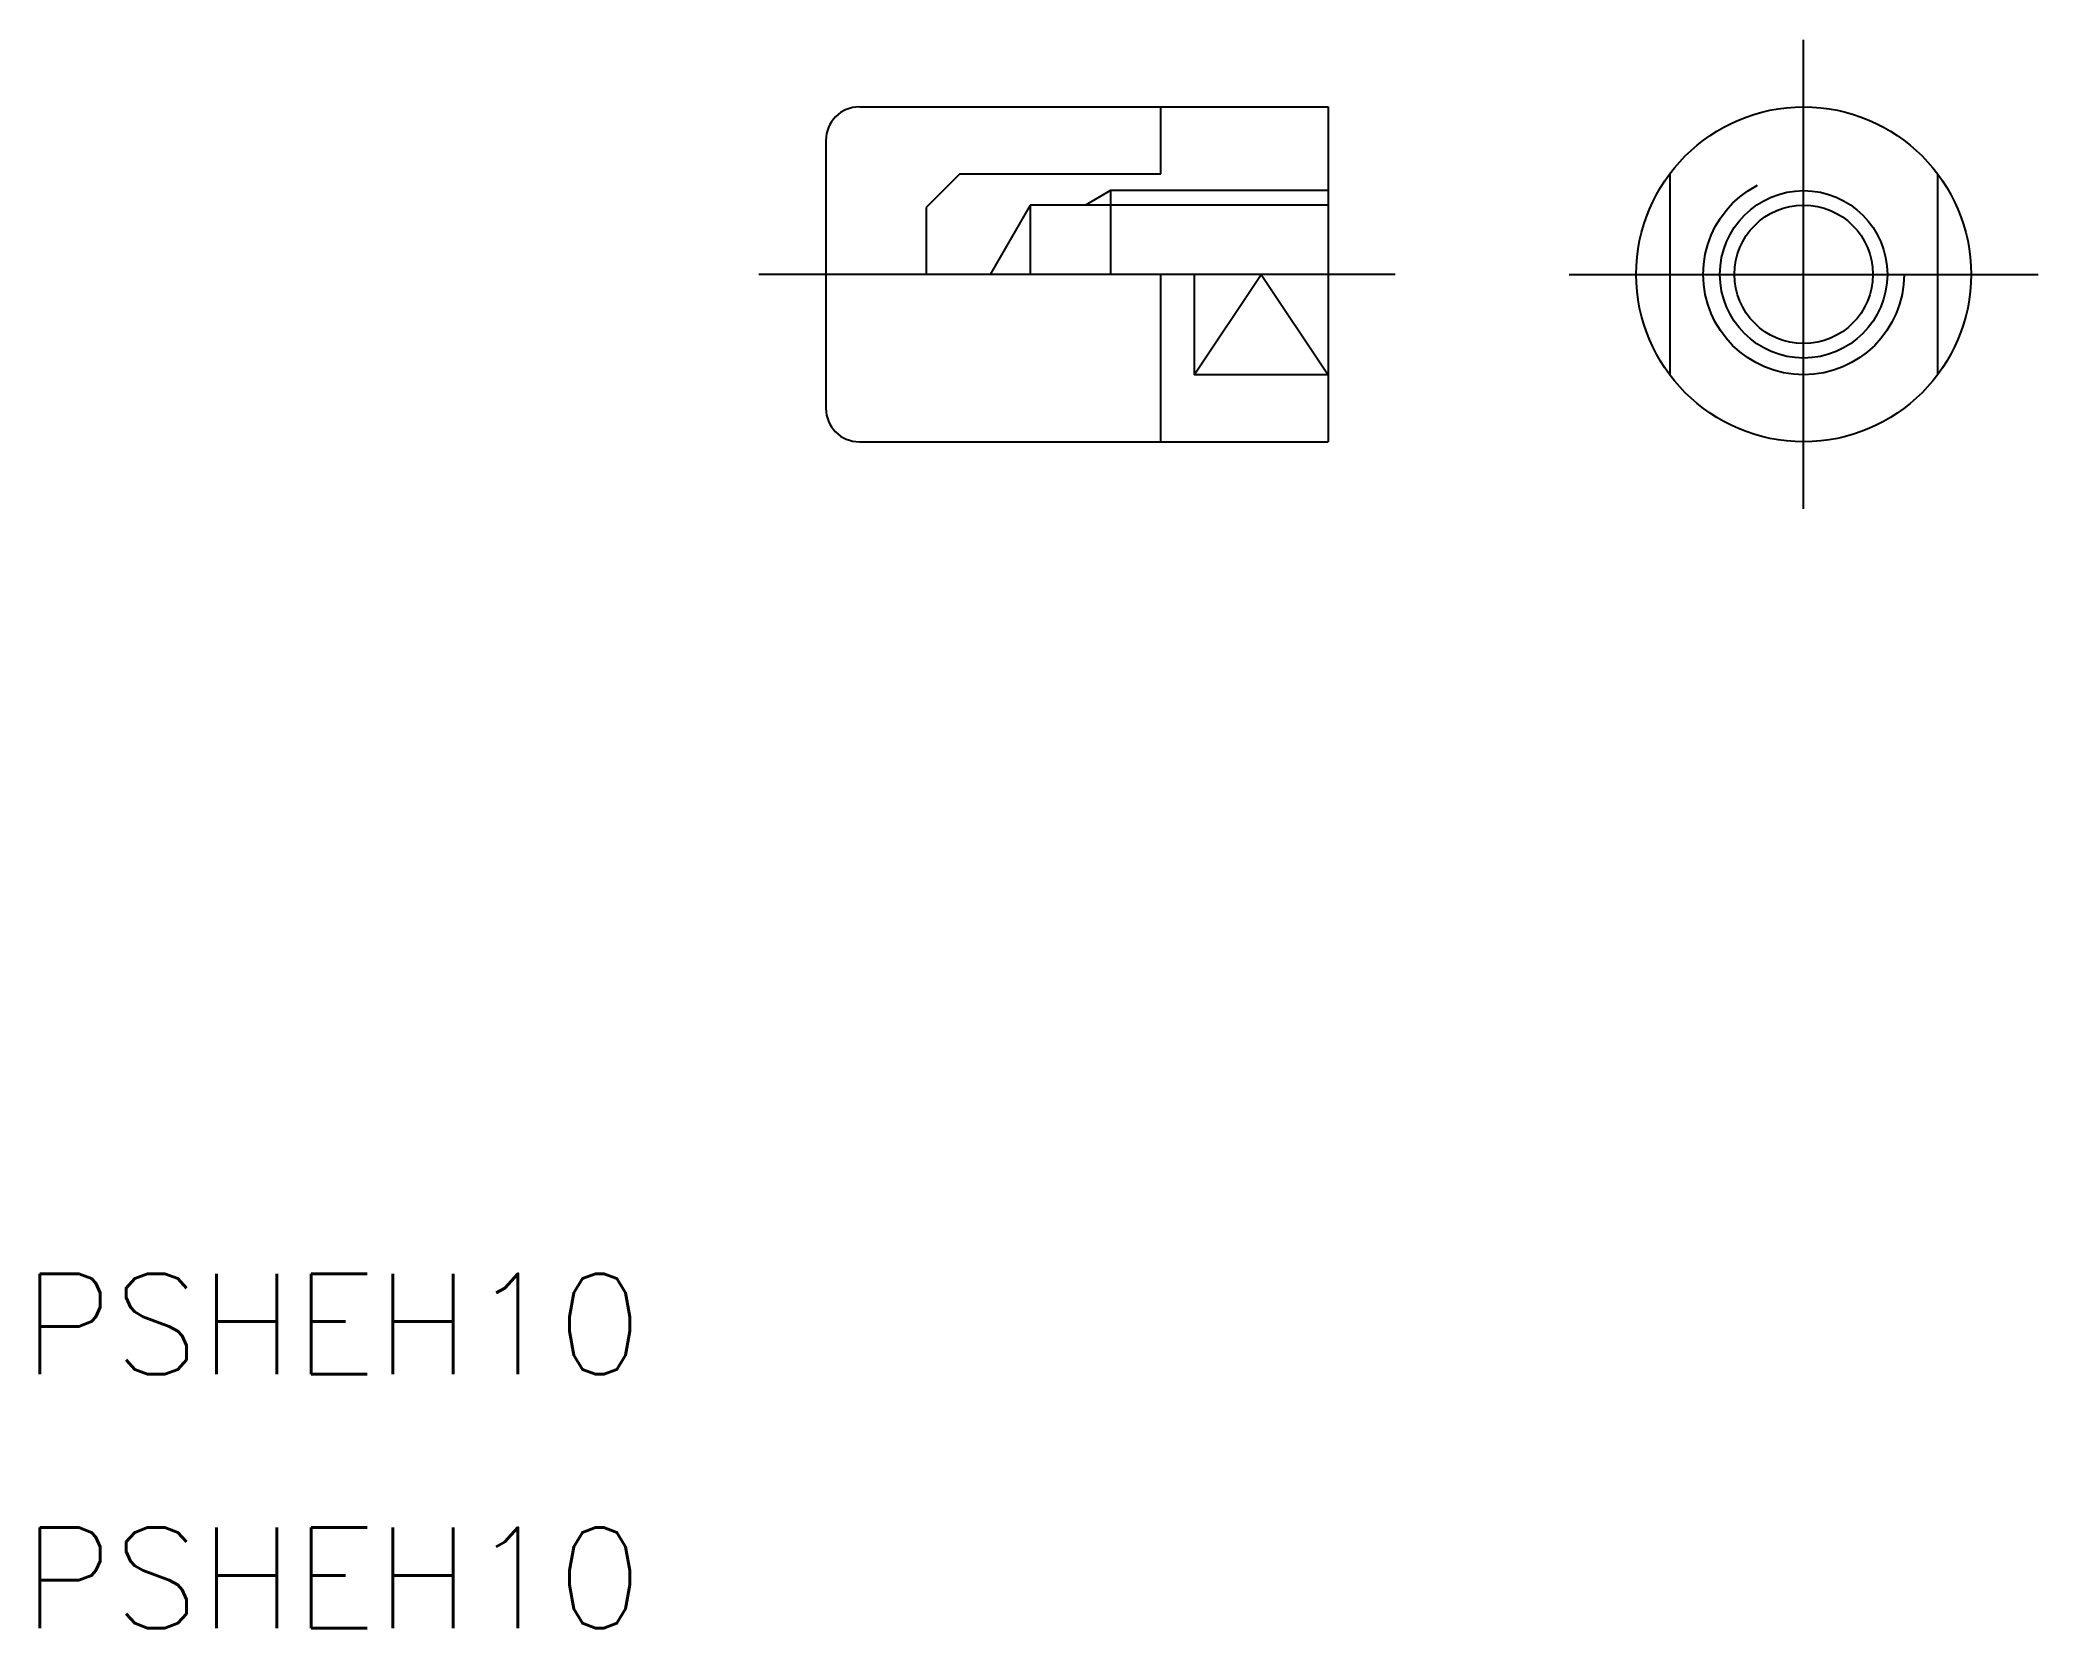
# Model space of a CAD drawing. Extents: x -52.7 to 7, y -40.4 to 7.
import ezdxf

# ---------------------------------------------------------------- set-up
doc = ezdxf.new("R2010")
doc.units = 0
doc.linetypes.add('CENTER', pattern=[50.8, 31.75, -6.35, 6.35, -6.35])
doc.linetypes.add('DASHED', pattern=[19.05, 12.7, -6.35])
doc.layers.get('0').update_dxf_attribs({"linetype": 'CONTINUOUS'})
doc.layers.add('CENTER', color=1, linetype='CENTER')
doc.styles.get("Standard").update_dxf_attribs({"font": 'txt.shx', "height": 3, "bigfont": 'bigfont.shx'})

msp = doc.modelspace()

# ---------------------------------------------------------------- linework, layer by layer
at = {"color": 7, "linetype": 'CONTINUOUS'}
for p, q in [((-28.201, 5), (-14.201, 5)), ((-19.201, 3), (-19.201, 5)), ((-14.201, 5), (-14.201, -5)), ((-29.201, 4), (-29.201, -4)), ((-25.201, 3), (-26.201, 2)), ((-25.201, 3), (-19.201, 3)), ((-4, 3), (-4, -3)), ((4, 3), (4, -3)), ((-20.701, 2.5), (-20.701, 0)), ((-26.201, 2), (-26.201, 0)), ((-23.101, 2.067), (-24.294, 0)), ((-23.101, 2.067), (-23.101, 0)), ((-14.201, 2.067), (-23.101, 2.067)), ((-19.201, -5), (-19.201, 0)), ((-18.201, 0), (-18.201, -3)), ((-14.201, -3), (-18.201, -3)), ((-28.201, -5), (-14.201, -5))]:
    msp.add_line(p, q, dxfattribs=at)
at = {"color": 3, "linetype": 'CONTINUOUS'}
for p, q in [((-20.701, 2.5), (-21.451, 2.067)), ((-14.201, 2.5), (-20.701, 2.5)), ((-18.201, -3), (-16.201, 0)), ((-16.201, 0), (-14.201, -3))]:
    msp.add_line(p, q, dxfattribs=at)
at = {"color": 7, "linetype": 'CONTINUOUS'}
for radius in [5, 2.067]:
    msp.add_circle((0, 0), radius, dxfattribs=at)
at = {"color": 3, "linetype": 'DASHED'}
msp.add_circle((0, 0), 3, dxfattribs=at)
at = {"color": 3, "linetype": 'CONTINUOUS'}
msp.add_circle((0, 0), 2.5, dxfattribs=at)
at = {"color": 7, "linetype": 'CONTINUOUS'}
for centre, start, end in [((-28.201, 4), 90, 180), ((-28.201, -4), 180, 270)]:
    msp.add_arc(centre, 1, start, end, dxfattribs=at)
at = {"layer": 'CENTER', "color": 1, "linetype": 'CENTER'}
for p, q in [((0, -7), (0, 7)), ((-12.201, 0), (-31.201, 0)), ((-7, 0), (7, 0))]:
    msp.add_line(p, q, dxfattribs=at)

# ---------------------------------------------------------------- texts
at = {"color": 7, "linetype": 'CONTINUOUS'}
for p in [(-53.185, -32.848), (-53.185, -40.43)]:
    msp.add_text('PSHEH10', height=3, dxfattribs=at).set_placement(p)

doc.saveas('drawing.dxf')
